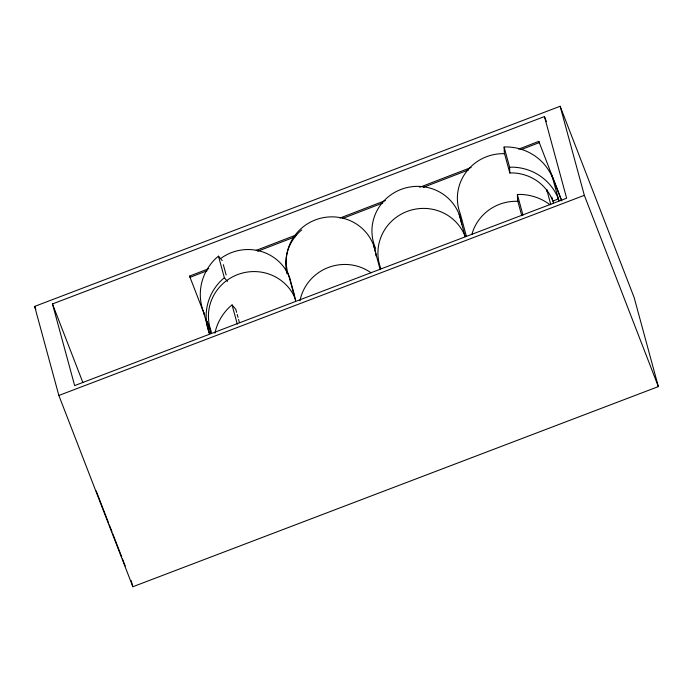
<?xml version="1.0" encoding="UTF-8"?>
<svg xmlns="http://www.w3.org/2000/svg" width="693" height="693" viewBox="0 0 693 693"><rect width="100%" height="100%" fill="white"/><g stroke="black" fill="none" stroke-linecap="round" stroke-linejoin="round"><path stroke-width="1.04" d="M222.219 260.568L218.486 256.167L216.45 257.822A51.161 49.827 -15.2 0 0 203.24 311.14M218.486 256.167L224.359 277.772L222.323 279.426A51.161 49.827 -15.2 0 0 209.433 333.61L203.569 312.006L204.617 315.046M301.767 229.937L300.034 231.349A45.253 44.075 -15.2 0 0 286.919 273.77M236.625 312.361L235.802 309.329L232.068 304.937L230.041 306.592A51.161 49.827 -15.2 0 0 214.908 333.255M551.862 175.199L558.922 200.883L558.367 198.856L552.927 201.135L550.415 195.729A45.253 44.075 -15.2 0 0 512.058 172.912L509.814 173.016L504.313 152.789L504.123 147.046L506.756 146.933A51.161 49.827 -15.2 0 1 552.875 178.638M207.181 270.729L190.021 277.347L189.561 276.083L208.74 268.685M256.185 250.381L296.552 234.806M339.96 218.07L385.377 200.546M419.698 187.309L471.171 167.446M518.615 149.151L538.799 141.363L561.824 200.927M257.649 251.264L294.993 236.859M342.437 218.555L382.813 202.98M423.189 187.405L468.607 169.88M521.093 149.636L539.258 142.628L538.799 141.363M34.65 306.401L560.143 106.263L634.147 297.531L658.35 386.599L132.857 586.737L58.853 395.469L34.65 306.401L35.819 309.424M544.455 116.563L566.64 198.215L74.645 385.594L52.46 303.941L544.455 116.563L546.405 121.604M58.853 395.469L584.338 195.331L560.143 106.263M209.728 333.446L211.486 332.857M504.123 147.046L509.615 167.273L512.248 167.152A51.161 49.827 -15.2 0 1 558.367 198.856M521.76 215.705L517.567 200.277L517.368 194.525L520.001 194.412A51.161 49.827 -15.2 0 1 549.982 204.738M224.359 277.772L227.469 281.436M584.338 195.331L658.35 386.599M552.347 176.689L561.529 200.424M189.561 276.083L204.738 315.384M207.068 321.396L209.78 328.395M52.46 303.941L82.891 382.588M96.188 490.93L108.576 522.946M109.355 524.939L112.058 531.947M112.838 533.948L121.734 556.955M122.514 558.956L125.225 565.956M206.012 319.101L210.915 333.29M551.836 197.089L553.482 203.153M546.82 189.925L550.753 204.418M517.368 194.525L522.964 215.107M466.45 236.521L460.265 213.756A45.114 43.945 -15.2 0 1 504.435 153.699M459.13 214.328L465.116 236.374A45.114 43.945 -15.2 0 0 407.103 211.434A45.114 43.945 -15.2 0 0 380.812 268.477M373.44 244.82L380.188 269.655M294.802 296.535L289.631 277.495A45.114 43.945 -15.2 0 0 221.249 258.108M295.599 300.727L289.137 276.931A45.114 43.945 -15.2 0 1 321.058 218.139A45.114 43.945 -15.2 0 1 376.108 255.977M237.179 314.388L238.002 317.42M238.548 319.438L239.371 322.47M223.337 264.683L226.135 274.965M232.068 304.937L237.292 324.142M131.176 580.526L132.857 586.737M509.615 167.273L509.814 173.016M211.313 331.644A45.114 43.945 -15.2 0 1 237.604 274.601A45.114 43.945 -15.2 0 1 295.616 299.541M375.623 248.363A45.114 43.945 -15.2 0 1 405.206 188.046A45.114 43.945 -15.2 0 1 461.685 224.454M471.812 234.615A45.114 43.945 -15.2 0 1 518.442 201.351M546.812 189.709A45.114 43.945 -15.2 0 1 547.124 191.77M299.974 300.857A45.114 43.945 -15.2 0 1 371.11 272.817"/></g></svg>
